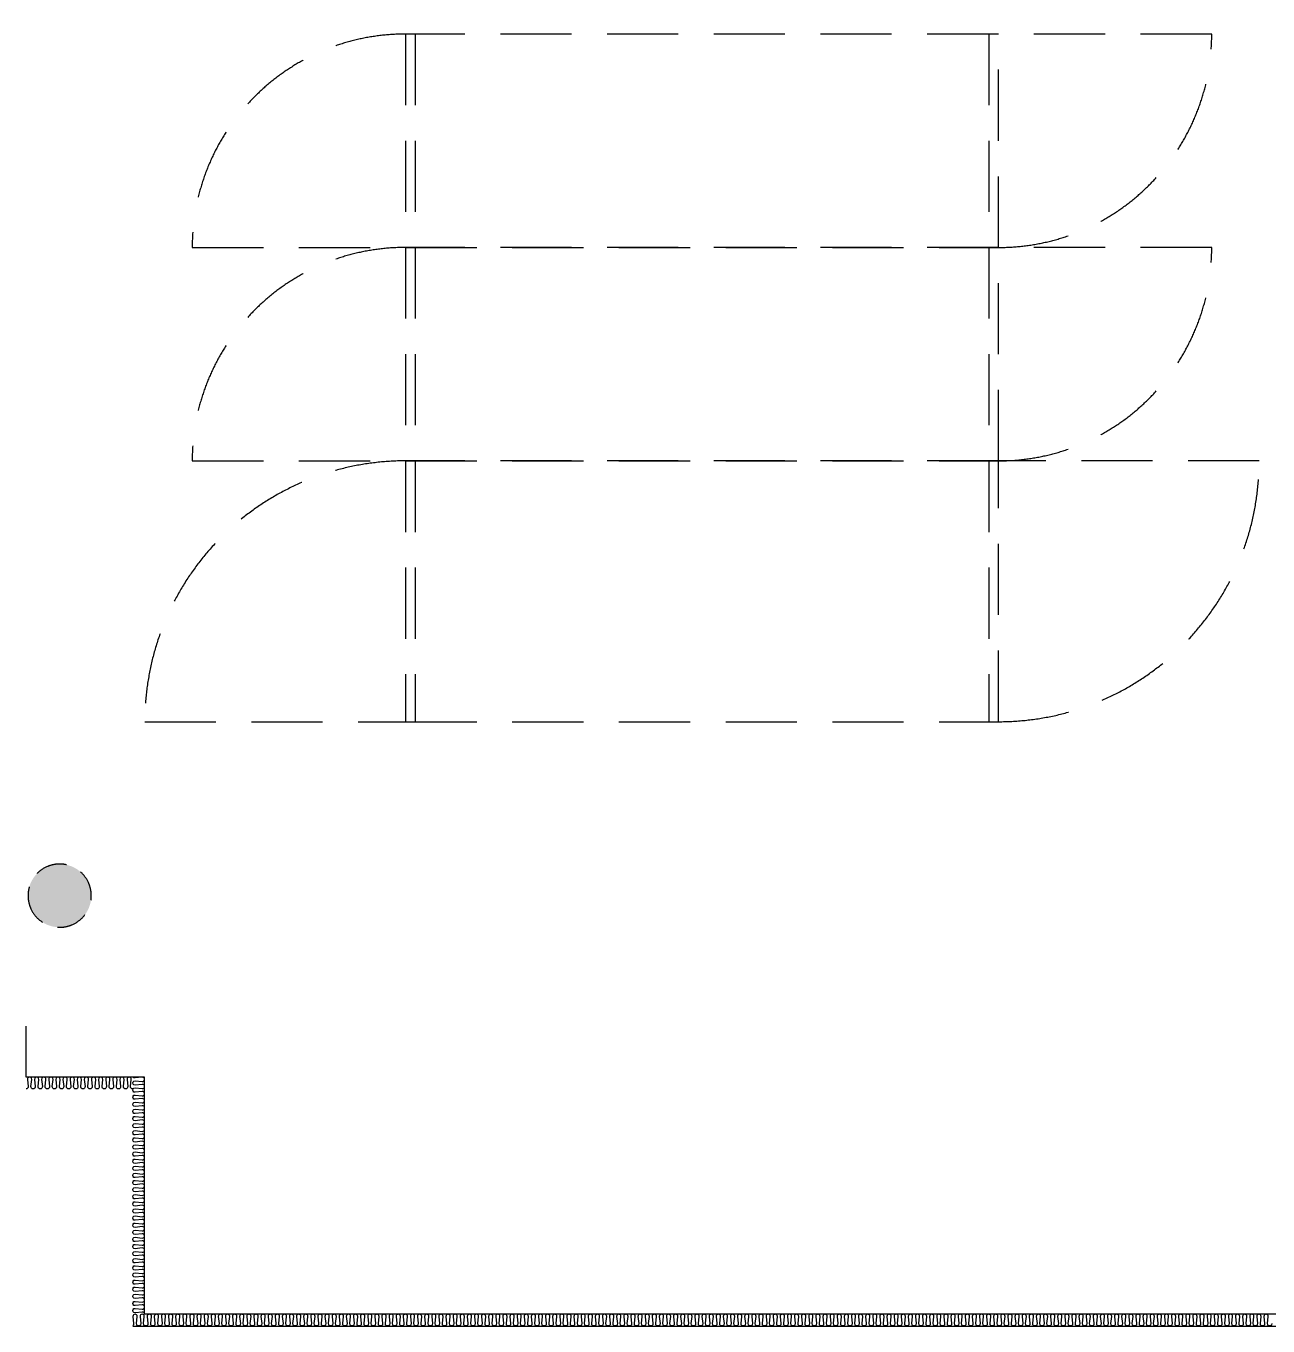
# Model space of a CAD drawing. Header units: millimetres. Extents: x -95754 to 177808, y 34455 to 150605.
# Drawn here: x 134904 to 140142, y 111705 to 117188 of the extents above; entities that cross this region are included whole.
import ezdxf

# ---------------------------------------------------------------- set-up
doc = ezdxf.new("R2010")
doc.units = ezdxf.units.MM
doc.header["$LTSCALE"] = 300
doc.linetypes.add('ghid', pattern=[3, 2, -1])
doc.linetypes.add('H1', pattern=[1.5, 1, -0.5])
for name, color, linetype in [('------00 Switch Gear', 8, 'Continuous'), ('A-ETC-전기', 253, 'H1'), ('A-WALL-D', 7, 'Continuous'), ('A-갑종방화문', 7, 'Continuous'), ('A-방화문표기', 6, 'ghid'), ('ISL', 251, 'Continuous')]:
    doc.layers.add(name, color=color, linetype=linetype)

# ---------------------------------------------------------------- blocks, each defined once
blk = doc.blocks.new('SYM-갑종방화문')
at = {"layer": 'A-방화문표기'}
blk.add_hatch(color=251, dxfattribs=at).paths.add_polyline_path([(-600, 0, 1), (600, 0, 1)])
at = {"layer": 'A-방화문표기', "color": 251}
blk.add_circle((0, 0), 600, dxfattribs=at)
blk = doc.blocks.new('A$C1B410CB1')
at = {"layer": 'A-갑종방화문', "xscale": 0.1666666666666667, "yscale": 0.1666666666666667, "zscale": 0.1666666666666667}
blk.add_blockref('SYM-갑종방화문', (100, 100), dxfattribs=at)
blk = doc.blocks.new('1100x2200')
at = {"layer": 'A-ETC-전기'}
for p, q in [((-2160, 0), (-2160, 1100)), ((1400, 1100), (258, 1100)), ((260, 0), (260, 1100)), ((-3300, 0), (-2158, 0))]:
    blk.add_line(p, q, dxfattribs=at)
at = {"layer": 'A-ETC-전기', "elevation": 0}
blk.add_lwpolyline([(300, 0), (300, 1100), (-2200, 1100), (-2200, 0)], close=True, dxfattribs=at)
at = {"layer": 'A-ETC-전기'}
for centre, start, end in [((-2200, 0), 90, 180), ((300, 1100), 270, 0)]:
    blk.add_arc(centre, 1100, start, end, dxfattribs=at)
blk = doc.blocks.new('900x2200')
at = {"layer": 'A-ETC-전기'}
for p, q in [((-2460, 900), (-2460, 0)), ((900, 900), (-42, 900)), ((-40, 900), (-40, 0)), ((-3400, 0), (-2458, 0))]:
    blk.add_line(p, q, dxfattribs=at)
blk.add_lwpolyline([(-2500, 900), (-2500, 0), (0, 0), (0, 900)], close=True, dxfattribs=at)
for centre, start, end in [((-2500, 0), 90, 180), ((0, 900), 270, 0)]:
    blk.add_arc(centre, 900, start, end, dxfattribs=at)

msp = doc.modelspace()

# ---------------------------------------------------------------- linework, layer by layer
at = {"layer": 'A-WALL-D'}
msp.add_line((135353.6, 111705), (144953.6, 111705), dxfattribs=at)
at = {"layer": 'ISL', "elevation": 0}
msp.add_lwpolyline([(167503.6, 124355), (167503.6, 124255), (153553.6, 124255), (153553.6, 111755), (146203.6, 111755), (146203.6, 112755), (144903.6, 112755), (144903.6, 111755), (135403.6, 111755), (135403.6, 112755), (134903.6, 112755), (134903.6, 112970)], dxfattribs=at)
for points in [[(135353.6, 112705, -0.444689), (135344.6, 112715), (135347.6, 112745, 1.108889), (135329.6, 112745), (135332.6, 112715, -0.444691), (135323.6, 112705, -0.444689), (135314.6, 112715), (135317.6, 112745, 1.108889), (135299.6, 112745), (135302.6, 112715, -0.444691), (135293.6, 112705, -0.444689), (135284.6, 112715), (135287.6, 112745, 1.108889), (135269.6, 112745), (135272.6, 112715, -0.444691), (135263.6, 112705, -0.444689), (135254.6, 112715), (135257.6, 112745, 1.108889), (135239.6, 112745), (135242.6, 112715, -0.444691), (135233.6, 112705, -0.444689), (135224.6, 112715), (135227.6, 112745, 1.108889), (135209.6, 112745), (135212.6, 112715, -0.444691), (135203.6, 112705, -0.444689), (135194.6, 112715), (135197.6, 112745, 1.108889), (135179.6, 112745), (135182.6, 112715, -0.444691), (135173.6, 112705, -0.444689), (135164.6, 112715), (135167.6, 112745, 1.108889), (135149.6, 112745), (135152.6, 112715, -0.444691), (135143.6, 112705, -0.444689), (135134.6, 112715), (135137.6, 112745, 1.108889), (135119.6, 112745), (135122.6, 112715, -0.444691), (135113.6, 112705, -0.444689), (135104.6, 112715), (135107.6, 112745, 1.108889), (135089.6, 112745), (135092.6, 112715, -0.444691), (135083.6, 112705, -0.444689), (135074.6, 112715), (135077.6, 112745, 1.108889), (135059.6, 112745), (135062.6, 112715, -0.444691), (135053.6, 112705, -0.444689), (135044.6, 112715), (135047.6, 112745, 1.108889), (135029.6, 112745), (135032.6, 112715, -0.444691), (135023.6, 112705, -0.444689), (135014.6, 112715), (135017.6, 112745, 1.108889), (134999.6, 112745), (135002.6, 112715, -0.444691), (134993.6, 112705, -0.444689), (134984.6, 112715), (134987.6, 112745, 1.108889), (134969.6, 112745), (134972.6, 112715, -0.444691), (134963.6, 112705, -0.444689), (134954.6, 112715), (134957.6, 112745, 1.108889), (134939.6, 112745), (134942.6, 112715, -0.444691), (134933.6, 112705, -0.444689), (134924.6, 112715), (134927.6, 112745, 1.108889), (134909.6, 112745), (134912.6, 112715, -0.444691), (134903.6, 112705, -0.444689)], [(135403.6, 111755, 0.44469), (135393.6, 111764), (135363.6, 111761, -1.108889), (135363.6, 111779), (135393.6, 111776, 0.44469), (135403.6, 111785, 0.44469), (135393.6, 111794), (135363.6, 111791, -1.108889), (135363.6, 111809), (135393.6, 111806, 0.44469), (135403.6, 111815, 0.44469), (135393.6, 111824), (135363.6, 111821, -1.108889), (135363.6, 111839), (135393.6, 111836, 0.44469), (135403.6, 111845, 0.44469), (135393.6, 111854), (135363.6, 111851, -1.108889), (135363.6, 111869), (135393.6, 111866, 0.44469), (135403.6, 111875, 0.44469), (135393.6, 111884), (135363.6, 111881, -1.108889), (135363.6, 111899), (135393.6, 111896, 0.44469), (135403.6, 111905, 0.44469), (135393.6, 111914), (135363.6, 111911, -1.108889), (135363.6, 111929), (135393.6, 111926, 0.44469), (135403.6, 111935, 0.44469), (135393.6, 111944), (135363.6, 111941, -1.108889), (135363.6, 111959), (135393.6, 111956, 0.44469), (135403.6, 111965, 0.44469), (135393.6, 111974), (135363.6, 111971, -1.108889), (135363.6, 111989), (135393.6, 111986, 0.44469), (135403.6, 111995, 0.44469), (135393.6, 112004), (135363.6, 112001, -1.108889), (135363.6, 112019), (135393.6, 112016, 0.44469), (135403.6, 112025, 0.44469), (135393.6, 112034), (135363.6, 112031, -1.108889), (135363.6, 112049), (135393.6, 112046, 0.44469), (135403.6, 112055, 0.44469), (135393.6, 112064), (135363.6, 112061, -1.108889), (135363.6, 112079), (135393.6, 112076, 0.44469), (135403.6, 112085, 0.44469), (135393.6, 112094), (135363.6, 112091, -1.108889), (135363.6, 112109), (135393.6, 112106, 0.44469), (135403.6, 112115, 0.44469), (135393.6, 112124), (135363.6, 112121, -1.108889), (135363.6, 112139), (135393.6, 112136, 0.44469), (135403.6, 112145, 0.44469), (135393.6, 112154), (135363.6, 112151, -1.108889), (135363.6, 112169), (135393.6, 112166, 0.44469), (135403.6, 112175, 0.44469), (135393.6, 112184), (135363.6, 112181, -1.108889), (135363.6, 112199), (135393.6, 112196, 0.44469), (135403.6, 112205, 0.44469), (135393.6, 112214), (135363.6, 112211, -1.108889), (135363.6, 112229), (135393.6, 112226, 0.44469), (135403.6, 112235, 0.44469), (135393.6, 112244), (135363.6, 112241, -1.108889), (135363.6, 112259), (135393.6, 112256, 0.44469), (135403.6, 112265, 0.44469), (135393.6, 112274), (135363.6, 112271, -1.108889), (135363.6, 112289), (135393.6, 112286, 0.44469), (135403.6, 112295, 0.44469), (135393.6, 112304), (135363.6, 112301, -1.108889), (135363.6, 112319), (135393.6, 112316, 0.44469), (135403.6, 112325, 0.44469), (135393.6, 112334), (135363.6, 112331, -1.108889), (135363.6, 112349), (135393.6, 112346, 0.44469), (135403.6, 112355, 0.44469), (135393.6, 112364), (135363.6, 112361, -1.108889), (135363.6, 112379), (135393.6, 112376, 0.44469), (135403.6, 112385, 0.44469), (135393.6, 112394), (135363.6, 112391, -1.108889), (135363.6, 112409), (135393.6, 112406, 0.44469), (135403.6, 112415, 0.44469), (135393.6, 112424), (135363.6, 112421, -1.108889), (135363.6, 112439), (135393.6, 112436, 0.44469), (135403.6, 112445, 0.44469), (135393.6, 112454), (135363.6, 112451, -1.108889), (135363.6, 112469), (135393.6, 112466, 0.44469), (135403.6, 112475, 0.44469), (135393.6, 112484), (135363.6, 112481, -1.108889), (135363.6, 112499), (135393.6, 112496, 0.44469), (135403.6, 112505, 0.44469), (135393.6, 112514), (135363.6, 112511, -1.108889), (135363.6, 112529), (135393.6, 112526, 0.44469), (135403.6, 112535, 0.44469), (135393.6, 112544), (135363.6, 112541, -1.108889), (135363.6, 112559), (135393.6, 112556, 0.44469), (135403.6, 112565, 0.44469), (135393.6, 112574), (135363.6, 112571, -1.108889), (135363.6, 112589), (135393.6, 112586, 0.44469), (135403.6, 112595, 0.44469), (135393.6, 112604), (135363.6, 112601, -1.108889), (135363.6, 112619), (135393.6, 112616, 0.44469), (135403.6, 112625, 0.44469), (135393.6, 112634), (135363.6, 112631, -1.108889), (135363.6, 112649), (135393.6, 112646, 0.44469), (135403.6, 112655, 0.44469), (135393.6, 112664), (135363.6, 112661, -1.108889), (135363.6, 112679), (135393.6, 112676, 0.44469), (135403.6, 112685, 0.44469), (135393.6, 112694), (135363.6, 112691, -1.108889), (135363.6, 112709), (135393.6, 112706, 0.44469), (135403.6, 112715, 0.44469), (135393.6, 112724), (135363.6, 112721, -1.108889), (135363.6, 112739), (135393.6, 112736, 0.44469), (135403.6, 112745, 0.44469), (135393.6, 112754), (135363.6, 112751, -0.27927), (135355.1, 112755, -0.27927)], [(140157.6, 111715, -1.108889), (140139.6, 111715), (140142.6, 111745, 0.44469), (140133.6, 111755, 0.44469), (140124.6, 111745), (140127.6, 111715, -1.108889), (140109.6, 111715), (140112.6, 111745, 0.44469), (140103.6, 111755, 0.44469), (140094.6, 111745), (140097.6, 111715, -1.108889), (140079.6, 111715), (140082.6, 111745, 0.44469), (140073.6, 111755, 0.44469), (140064.6, 111745), (140067.6, 111715, -1.108889), (140049.6, 111715), (140052.6, 111745, 0.44469), (140043.6, 111755, 0.44469), (140034.6, 111745), (140037.6, 111715, -1.108889), (140019.6, 111715), (140022.6, 111745, 0.44469), (140013.6, 111755, 0.44469), (140004.6, 111745), (140007.6, 111715, -1.108889), (139989.6, 111715), (139992.6, 111745, 0.44469), (139983.6, 111755, 0.44469), (139974.6, 111745), (139977.6, 111715, -1.108889), (139959.6, 111715), (139962.6, 111745, 0.44469), (139953.6, 111755, 0.44469), (139944.6, 111745), (139947.6, 111715, -1.108889), (139929.6, 111715), (139932.6, 111745, 0.44469), (139923.6, 111755, 0.44469), (139914.6, 111745), (139917.6, 111715, -1.108889), (139899.6, 111715), (139902.6, 111745, 0.44469), (139893.6, 111755, 0.44469), (139884.6, 111745), (139887.6, 111715, -1.108889), (139869.6, 111715), (139872.6, 111745, 0.44469), (139863.6, 111755, 0.44469), (139854.6, 111745), (139857.6, 111715, -1.108889), (139839.6, 111715), (139842.6, 111745, 0.44469), (139833.6, 111755, 0.44469), (139824.6, 111745), (139827.6, 111715, -1.108889), (139809.6, 111715), (139812.6, 111745, 0.44469), (139803.6, 111755, 0.44469), (139794.6, 111745), (139797.6, 111715, -1.108889), (139779.6, 111715), (139782.6, 111745, 0.44469), (139773.6, 111755, 0.44469), (139764.6, 111745), (139767.6, 111715, -1.108889), (139749.6, 111715), (139752.6, 111745, 0.44469), (139743.6, 111755, 0.44469), (139734.6, 111745), (139737.6, 111715, -1.108889), (139719.6, 111715), (139722.6, 111745, 0.44469), (139713.6, 111755, 0.44469), (139704.6, 111745), (139707.6, 111715, -1.108889), (139689.6, 111715), (139692.6, 111745, 0.44469), (139683.6, 111755, 0.44469), (139674.6, 111745), (139677.6, 111715, -1.108889), (139659.6, 111715), (139662.6, 111745, 0.44469), (139653.6, 111755, 0.44469), (139644.6, 111745), (139647.6, 111715, -1.108889), (139629.6, 111715), (139632.6, 111745, 0.44469), (139623.6, 111755, 0.44469), (139614.6, 111745), (139617.6, 111715, -1.108889), (139599.6, 111715), (139602.6, 111745, 0.44469), (139593.6, 111755, 0.44469), (139584.6, 111745), (139587.6, 111715, -1.108889), (139569.6, 111715), (139572.6, 111745, 0.44469), (139563.6, 111755, 0.44469), (139554.6, 111745), (139557.6, 111715, -1.108889), (139539.6, 111715), (139542.6, 111745, 0.44469), (139533.6, 111755, 0.44469), (139524.6, 111745), (139527.6, 111715, -1.108889), (139509.6, 111715), (139512.6, 111745, 0.44469), (139503.6, 111755, 0.44469), (139494.6, 111745), (139497.6, 111715, -1.108889), (139479.6, 111715), (139482.6, 111745, 0.44469), (139473.6, 111755, 0.44469), (139464.6, 111745), (139467.6, 111715, -1.108889), (139449.6, 111715), (139452.6, 111745, 0.44469), (139443.6, 111755, 0.44469), (139434.6, 111745), (139437.6, 111715, -1.108889), (139419.6, 111715), (139422.6, 111745, 0.44469), (139413.6, 111755, 0.44469), (139404.6, 111745), (139407.6, 111715, -1.108889), (139389.6, 111715), (139392.6, 111745, 0.44469), (139383.6, 111755, 0.44469), (139374.6, 111745), (139377.6, 111715, -1.108889), (139359.6, 111715), (139362.6, 111745, 0.44469), (139353.6, 111755, 0.44469), (139344.6, 111745), (139347.6, 111715, -1.108889), (139329.6, 111715), (139332.6, 111745, 0.44469), (139323.6, 111755, 0.44469), (139314.6, 111745), (139317.6, 111715, -1.108889), (139299.6, 111715), (139302.6, 111745, 0.44469), (139293.6, 111755, 0.44469), (139284.6, 111745), (139287.6, 111715, -1.108889), (139269.6, 111715), (139272.6, 111745, 0.44469), (139263.6, 111755, 0.44469), (139254.6, 111745), (139257.6, 111715, -1.108889), (139239.6, 111715), (139242.6, 111745, 0.44469), (139233.6, 111755, 0.44469), (139224.6, 111745), (139227.6, 111715, -1.108889), (139209.6, 111715), (139212.6, 111745, 0.44469), (139203.6, 111755, 0.44469), (139194.6, 111745), (139197.6, 111715, -1.108889), (139179.6, 111715), (139182.6, 111745, 0.44469), (139173.6, 111755, 0.44469), (139164.6, 111745), (139167.6, 111715, -1.108889), (139149.6, 111715), (139152.6, 111745, 0.44469), (139143.6, 111755, 0.44469), (139134.6, 111745), (139137.6, 111715, -1.108889), (139119.6, 111715), (139122.6, 111745, 0.44469), (139113.6, 111755, 0.44469), (139104.6, 111745), (139107.6, 111715, -1.108889), (139089.6, 111715), (139092.6, 111745, 0.44469), (139083.6, 111755, 0.44469), (139074.6, 111745), (139077.6, 111715, -1.108889), (139059.6, 111715), (139062.6, 111745, 0.44469), (139053.6, 111755, 0.44469), (139044.6, 111745), (139047.6, 111715, -1.108889), (139029.6, 111715), (139032.6, 111745, 0.44469), (139023.6, 111755, 0.44469), (139014.6, 111745), (139017.6, 111715, -1.108889), (138999.6, 111715), (139002.6, 111745, 0.44469), (138993.6, 111755, 0.44469), (138984.6, 111745), (138987.6, 111715, -1.108889), (138969.6, 111715), (138972.6, 111745, 0.44469), (138963.6, 111755, 0.44469), (138954.6, 111745), (138957.6, 111715, -1.108889), (138939.6, 111715), (138942.6, 111745, 0.44469), (138933.6, 111755, 0.44469), (138924.6, 111745), (138927.6, 111715, -1.108889), (138909.6, 111715), (138912.6, 111745, 0.44469), (138903.6, 111755, 0.44469), (138894.6, 111745), (138897.6, 111715, -1.108889), (138879.6, 111715), (138882.6, 111745, 0.44469), (138873.6, 111755, 0.44469), (138864.6, 111745), (138867.6, 111715, -1.108889), (138849.6, 111715), (138852.6, 111745, 0.44469), (138843.6, 111755, 0.44469), (138834.6, 111745), (138837.6, 111715, -1.108889), (138819.6, 111715), (138822.6, 111745, 0.44469), (138813.6, 111755, 0.44469), (138804.6, 111745), (138807.6, 111715, -1.108889), (138789.6, 111715), (138792.6, 111745, 0.44469), (138783.6, 111755, 0.44469), (138774.6, 111745), (138777.6, 111715, -1.108889), (138759.6, 111715), (138762.6, 111745, 0.44469), (138753.6, 111755, 0.44469), (138744.6, 111745), (138747.6, 111715, -1.108889), (138729.6, 111715), (138732.6, 111745, 0.44469), (138723.6, 111755, 0.44469), (138714.6, 111745), (138717.6, 111715, -1.108889), (138699.6, 111715), (138702.6, 111745, 0.44469), (138693.6, 111755, 0.44469), (138684.6, 111745), (138687.6, 111715, -1.108889), (138669.6, 111715), (138672.6, 111745, 0.44469), (138663.6, 111755, 0.44469), (138654.6, 111745), (138657.6, 111715, -1.108889), (138639.6, 111715), (138642.6, 111745, 0.44469), (138633.6, 111755, 0.44469), (138624.6, 111745), (138627.6, 111715, -1.108889), (138609.6, 111715), (138612.6, 111745, 0.44469), (138603.6, 111755, 0.44469), (138594.6, 111745), (138597.6, 111715, -1.108889), (138579.6, 111715), (138582.6, 111745, 0.44469), (138573.6, 111755, 0.44469), (138564.6, 111745), (138567.6, 111715, -1.108889), (138549.6, 111715), (138552.6, 111745, 0.44469), (138543.6, 111755, 0.44469), (138534.6, 111745), (138537.6, 111715, -1.108889), (138519.6, 111715), (138522.6, 111745, 0.44469), (138513.6, 111755, 0.44469), (138504.6, 111745), (138507.6, 111715, -1.108889), (138489.6, 111715), (138492.6, 111745, 0.44469), (138483.6, 111755, 0.44469), (138474.6, 111745), (138477.6, 111715, -1.108889), (138459.6, 111715), (138462.6, 111745, 0.44469), (138453.6, 111755, 0.44469), (138444.6, 111745), (138447.6, 111715, -1.108889), (138429.6, 111715), (138432.6, 111745, 0.44469), (138423.6, 111755, 0.44469), (138414.6, 111745), (138417.6, 111715, -1.108889), (138399.6, 111715), (138402.6, 111745, 0.44469), (138393.6, 111755, 0.44469), (138384.6, 111745), (138387.6, 111715, -1.108889), (138369.6, 111715), (138372.6, 111745, 0.44469), (138363.6, 111755, 0.44469), (138354.6, 111745), (138357.6, 111715, -1.108889), (138339.6, 111715), (138342.6, 111745, 0.44469), (138333.6, 111755, 0.44469), (138324.6, 111745), (138327.6, 111715, -1.108889), (138309.6, 111715), (138312.6, 111745, 0.44469), (138303.6, 111755, 0.44469), (138294.6, 111745), (138297.6, 111715, -1.108889), (138279.6, 111715), (138282.6, 111745, 0.44469), (138273.6, 111755, 0.44469), (138264.6, 111745), (138267.6, 111715, -1.108889), (138249.6, 111715), (138252.6, 111745, 0.44469), (138243.6, 111755, 0.44469), (138234.6, 111745), (138237.6, 111715, -1.108889), (138219.6, 111715), (138222.6, 111745, 0.44469), (138213.6, 111755, 0.44469), (138204.6, 111745), (138207.6, 111715, -1.108889), (138189.6, 111715), (138192.6, 111745, 0.44469), (138183.6, 111755, 0.44469), (138174.6, 111745), (138177.6, 111715, -1.108889), (138159.6, 111715), (138162.6, 111745, 0.44469), (138153.6, 111755, 0.44469), (138144.6, 111745), (138147.6, 111715, -1.108889), (138129.6, 111715), (138132.6, 111745, 0.44469), (138123.6, 111755, 0.44469), (138114.6, 111745), (138117.6, 111715, -1.108889), (138099.6, 111715), (138102.6, 111745, 0.44469), (138093.6, 111755, 0.44469), (138084.6, 111745), (138087.6, 111715, -1.108889), (138069.6, 111715), (138072.6, 111745, 0.44469), (138063.6, 111755, 0.44469), (138054.6, 111745), (138057.6, 111715, -1.108889), (138039.6, 111715), (138042.6, 111745, 0.44469), (138033.6, 111755, 0.44469), (138024.6, 111745), (138027.6, 111715, -1.108889), (138009.6, 111715), (138012.6, 111745, 0.44469), (138003.6, 111755, 0.44469), (137994.6, 111745), (137997.6, 111715, -1.108889), (137979.6, 111715), (137982.6, 111745, 0.44469), (137973.6, 111755, 0.44469), (137964.6, 111745), (137967.6, 111715, -1.108889), (137949.6, 111715), (137952.6, 111745, 0.44469), (137943.6, 111755, 0.44469), (137934.6, 111745), (137937.6, 111715, -1.108889), (137919.6, 111715), (137922.6, 111745, 0.44469), (137913.6, 111755, 0.44469), (137904.6, 111745), (137907.6, 111715, -1.108889), (137889.6, 111715), (137892.6, 111745, 0.44469), (137883.6, 111755, 0.44469), (137874.6, 111745), (137877.6, 111715, -1.108889), (137859.6, 111715), (137862.6, 111745, 0.44469), (137853.6, 111755, 0.44469), (137844.6, 111745), (137847.6, 111715, -1.108889), (137829.6, 111715), (137832.6, 111745, 0.44469), (137823.6, 111755, 0.44469), (137814.6, 111745), (137817.6, 111715, -1.108889), (137799.6, 111715), (137802.6, 111745, 0.44469), (137793.6, 111755, 0.44469), (137784.6, 111745), (137787.6, 111715, -1.108889), (137769.6, 111715), (137772.6, 111745, 0.44469), (137763.6, 111755, 0.44469), (137754.6, 111745), (137757.6, 111715, -1.108889), (137739.6, 111715), (137742.6, 111745, 0.44469), (137733.6, 111755, 0.44469), (137724.6, 111745), (137727.6, 111715, -1.108889), (137709.6, 111715), (137712.6, 111745, 0.44469), (137703.6, 111755, 0.44469), (137694.6, 111745), (137697.6, 111715, -1.108889), (137679.6, 111715), (137682.6, 111745, 0.44469), (137673.6, 111755, 0.44469), (137664.6, 111745), (137667.6, 111715, -1.108889), (137649.6, 111715), (137652.6, 111745, 0.44469), (137643.6, 111755, 0.44469), (137634.6, 111745), (137637.6, 111715, -1.108889), (137619.6, 111715), (137622.6, 111745, 0.44469), (137613.6, 111755, 0.44469), (137604.6, 111745), (137607.6, 111715, -1.108889), (137589.6, 111715), (137592.6, 111745, 0.44469), (137583.6, 111755, 0.44469), (137574.6, 111745), (137577.6, 111715, -1.108889), (137559.6, 111715), (137562.6, 111745, 0.44469), (137553.6, 111755, 0.44469), (137544.6, 111745), (137547.6, 111715, -1.108889), (137529.6, 111715), (137532.6, 111745, 0.44469), (137523.6, 111755, 0.44469), (137514.6, 111745), (137517.6, 111715, -1.108889), (137499.6, 111715), (137502.6, 111745, 0.44469), (137493.6, 111755, 0.44469), (137484.6, 111745), (137487.6, 111715, -1.108889), (137469.6, 111715), (137472.6, 111745, 0.44469), (137463.6, 111755, 0.44469), (137454.6, 111745), (137457.6, 111715, -1.108889), (137439.6, 111715), (137442.6, 111745, 0.44469), (137433.6, 111755, 0.44469), (137424.6, 111745), (137427.6, 111715, -1.108889), (137409.6, 111715), (137412.6, 111745, 0.44469), (137403.6, 111755, 0.44469), (137394.6, 111745), (137397.6, 111715, -1.108889), (137379.6, 111715), (137382.6, 111745, 0.44469), (137373.6, 111755, 0.44469), (137364.6, 111745), (137367.6, 111715, -1.108889), (137349.6, 111715), (137352.6, 111745, 0.44469), (137343.6, 111755, 0.44469), (137334.6, 111745), (137337.6, 111715, -1.108889), (137319.6, 111715), (137322.6, 111745, 0.44469), (137313.6, 111755, 0.44469), (137304.6, 111745), (137307.6, 111715, -1.108889), (137289.6, 111715), (137292.6, 111745, 0.44469), (137283.6, 111755, 0.44469), (137274.6, 111745), (137277.6, 111715, -1.108889), (137259.6, 111715), (137262.6, 111745, 0.44469), (137253.6, 111755, 0.44469), (137244.6, 111745), (137247.6, 111715, -1.108889), (137229.6, 111715), (137232.6, 111745, 0.44469), (137223.6, 111755, 0.44469), (137214.6, 111745), (137217.6, 111715, -1.108889), (137199.6, 111715), (137202.6, 111745, 0.44469), (137193.6, 111755, 0.44469), (137184.6, 111745), (137187.6, 111715, -1.108889), (137169.6, 111715), (137172.6, 111745, 0.44469), (137163.6, 111755, 0.44469), (137154.6, 111745), (137157.6, 111715, -1.108889), (137139.6, 111715), (137142.6, 111745, 0.44469), (137133.6, 111755, 0.44469), (137124.6, 111745), (137127.6, 111715, -1.108889), (137109.6, 111715), (137112.6, 111745, 0.44469), (137103.6, 111755, 0.44469), (137094.6, 111745), (137097.6, 111715, -1.108889), (137079.6, 111715), (137082.6, 111745, 0.44469), (137073.6, 111755, 0.44469), (137064.6, 111745), (137067.6, 111715, -1.108889), (137049.6, 111715), (137052.6, 111745, 0.44469), (137043.6, 111755, 0.44469), (137034.6, 111745), (137037.6, 111715, -1.108889), (137019.6, 111715), (137022.6, 111745, 0.44469), (137013.6, 111755, 0.44469), (137004.6, 111745), (137007.6, 111715, -1.108889), (136989.6, 111715), (136992.6, 111745, 0.44469), (136983.6, 111755, 0.44469), (136974.6, 111745), (136977.6, 111715, -1.108889), (136959.6, 111715), (136962.6, 111745, 0.44469), (136953.6, 111755, 0.44469), (136944.6, 111745), (136947.6, 111715, -1.108889), (136929.6, 111715), (136932.6, 111745, 0.44469), (136923.6, 111755, 0.44469), (136914.6, 111745), (136917.6, 111715, -1.108889), (136899.6, 111715), (136902.6, 111745, 0.44469), (136893.6, 111755, 0.44469), (136884.6, 111745), (136887.6, 111715, -1.108889), (136869.6, 111715), (136872.6, 111745, 0.44469), (136863.6, 111755, 0.44469), (136854.6, 111745), (136857.6, 111715, -1.108889), (136839.6, 111715), (136842.6, 111745, 0.44469), (136833.6, 111755, 0.44469), (136824.6, 111745), (136827.6, 111715, -1.108889), (136809.6, 111715), (136812.6, 111745, 0.44469), (136803.6, 111755, 0.44469), (136794.6, 111745), (136797.6, 111715, -1.108889), (136779.6, 111715), (136782.6, 111745, 0.44469), (136773.6, 111755, 0.44469), (136764.6, 111745), (136767.6, 111715, -1.108889), (136749.6, 111715), (136752.6, 111745, 0.44469), (136743.6, 111755, 0.44469), (136734.6, 111745), (136737.6, 111715, -1.108889), (136719.6, 111715), (136722.6, 111745, 0.44469), (136713.6, 111755, 0.44469), (136704.6, 111745), (136707.6, 111715, -1.108889), (136689.6, 111715), (136692.6, 111745, 0.44469), (136683.6, 111755, 0.44469), (136674.6, 111745), (136677.6, 111715, -1.108889), (136659.6, 111715), (136662.6, 111745, 0.44469), (136653.6, 111755, 0.44469), (136644.6, 111745), (136647.6, 111715, -1.108889), (136629.6, 111715), (136632.6, 111745, 0.44469), (136623.6, 111755, 0.44469), (136614.6, 111745), (136617.6, 111715, -1.108889), (136599.6, 111715), (136602.6, 111745, 0.44469), (136593.6, 111755, 0.44469), (136584.6, 111745), (136587.6, 111715, -1.108889), (136569.6, 111715), (136572.6, 111745, 0.44469), (136563.6, 111755, 0.44469), (136554.6, 111745), (136557.6, 111715, -1.108889), (136539.6, 111715), (136542.6, 111745, 0.44469), (136533.6, 111755, 0.44469), (136524.6, 111745), (136527.6, 111715, -1.108889), (136509.6, 111715), (136512.6, 111745, 0.44469), (136503.6, 111755, 0.44469), (136494.6, 111745), (136497.6, 111715, -1.108889), (136479.6, 111715), (136482.6, 111745, 0.44469), (136473.6, 111755, 0.44469), (136464.6, 111745), (136467.6, 111715, -1.108889), (136449.6, 111715), (136452.6, 111745, 0.44469), (136443.6, 111755, 0.44469), (136434.6, 111745), (136437.6, 111715, -1.108889), (136419.6, 111715), (136422.6, 111745, 0.44469), (136413.6, 111755, 0.44469), (136404.6, 111745), (136407.6, 111715, -1.108889), (136389.6, 111715), (136392.6, 111745, 0.44469), (136383.6, 111755, 0.44469), (136374.6, 111745), (136377.6, 111715, -1.108889), (136359.6, 111715), (136362.6, 111745, 0.44469), (136353.6, 111755, 0.44469), (136344.6, 111745), (136347.6, 111715, -1.108889), (136329.6, 111715), (136332.6, 111745, 0.44469), (136323.6, 111755, 0.44469), (136314.6, 111745), (136317.6, 111715, -1.108889), (136299.6, 111715), (136302.6, 111745, 0.44469), (136293.6, 111755, 0.44469), (136284.6, 111745), (136287.6, 111715, -1.108889), (136269.6, 111715), (136272.6, 111745, 0.44469), (136263.6, 111755, 0.44469), (136254.6, 111745), (136257.6, 111715, -1.108889), (136239.6, 111715), (136242.6, 111745, 0.44469), (136233.6, 111755, 0.44469), (136224.6, 111745), (136227.6, 111715, -1.108889), (136209.6, 111715), (136212.6, 111745, 0.44469), (136203.6, 111755, 0.44469), (136194.6, 111745), (136197.6, 111715, -1.108889), (136179.6, 111715), (136182.6, 111745, 0.44469), (136173.6, 111755, 0.44469), (136164.6, 111745), (136167.6, 111715, -1.108889), (136149.6, 111715), (136152.6, 111745, 0.44469), (136143.6, 111755, 0.44469), (136134.6, 111745), (136137.6, 111715, -1.108889), (136119.6, 111715), (136122.6, 111745, 0.44469), (136113.6, 111755, 0.44469), (136104.6, 111745), (136107.6, 111715, -1.108889), (136089.6, 111715), (136092.6, 111745, 0.44469), (136083.6, 111755, 0.44469), (136074.6, 111745), (136077.6, 111715, -1.108889), (136059.6, 111715), (136062.6, 111745, 0.44469), (136053.6, 111755, 0.44469), (136044.6, 111745), (136047.6, 111715, -1.108889), (136029.6, 111715), (136032.6, 111745, 0.44469), (136023.6, 111755, 0.44469), (136014.6, 111745), (136017.6, 111715, -1.108889), (135999.6, 111715), (136002.6, 111745, 0.44469), (135993.6, 111755, 0.44469), (135984.6, 111745), (135987.6, 111715, -1.108889), (135969.6, 111715), (135972.6, 111745, 0.44469), (135963.6, 111755, 0.44469), (135954.6, 111745), (135957.6, 111715, -1.108889), (135939.6, 111715), (135942.6, 111745, 0.44469), (135933.6, 111755, 0.44469), (135924.6, 111745), (135927.6, 111715, -1.108889), (135909.6, 111715), (135912.6, 111745, 0.44469), (135903.6, 111755, 0.44469), (135894.6, 111745), (135897.6, 111715, -1.108889), (135879.6, 111715), (135882.6, 111745, 0.44469), (135873.6, 111755, 0.44469), (135864.6, 111745), (135867.6, 111715, -1.108889), (135849.6, 111715), (135852.6, 111745, 0.44469), (135843.6, 111755, 0.44469), (135834.6, 111745), (135837.6, 111715, -1.108889), (135819.6, 111715), (135822.6, 111745, 0.44469), (135813.6, 111755, 0.44469), (135804.6, 111745), (135807.6, 111715, -1.108889), (135789.6, 111715), (135792.6, 111745, 0.44469), (135783.6, 111755, 0.44469), (135774.6, 111745), (135777.6, 111715, -1.108889), (135759.6, 111715), (135762.6, 111745, 0.44469), (135753.6, 111755, 0.44469), (135744.6, 111745), (135747.6, 111715, -1.108889), (135729.6, 111715), (135732.6, 111745, 0.44469), (135723.6, 111755, 0.44469), (135714.6, 111745), (135717.6, 111715, -1.108889), (135699.6, 111715), (135702.6, 111745, 0.44469), (135693.6, 111755, 0.44469), (135684.6, 111745), (135687.6, 111715, -1.108889), (135669.6, 111715), (135672.6, 111745, 0.44469), (135663.6, 111755, 0.44469), (135654.6, 111745), (135657.6, 111715, -1.108889), (135639.6, 111715), (135642.6, 111745, 0.44469), (135633.6, 111755, 0.44469), (135624.6, 111745), (135627.6, 111715, -1.108889), (135609.6, 111715), (135612.6, 111745, 0.44469), (135603.6, 111755, 0.44469), (135594.6, 111745), (135597.6, 111715, -1.108889), (135579.6, 111715), (135582.6, 111745, 0.44469), (135573.6, 111755, 0.44469), (135564.6, 111745), (135567.6, 111715, -1.108889), (135549.6, 111715), (135552.6, 111745, 0.44469), (135543.6, 111755, 0.44469), (135534.6, 111745), (135537.6, 111715, -1.108889), (135519.6, 111715), (135522.6, 111745, 0.44469), (135513.6, 111755, 0.44469), (135504.6, 111745), (135507.6, 111715, -1.108889), (135489.6, 111715), (135492.6, 111745, 0.44469), (135483.6, 111755, 0.44469), (135474.6, 111745), (135477.6, 111715, -1.108889), (135459.6, 111715), (135462.6, 111745, 0.44469), (135453.6, 111755, 0.44469), (135444.6, 111745), (135447.6, 111715, -1.108889), (135429.6, 111715), (135432.6, 111745, 0.44469), (135423.6, 111755, 0.44469), (135414.6, 111745), (135417.6, 111715, -1.108889), (135399.6, 111715), (135402.6, 111745, 0.44469), (135393.6, 111755, 0.44469), (135384.6, 111745), (135387.6, 111715, -1.108889), (135369.6, 111715), (135372.6, 111745, 0.44469), (135363.6, 111755, 0.44469), (135354.6, 111745), (135357.6, 111715, -0.27866), (135353.6, 111706.5, -0.27866)]]:
    msp.add_lwpolyline(points, format="xyb", dxfattribs=at)

# ---------------------------------------------------------------- block references
at = {"layer": '------00 Switch Gear'}
for p in [(139004.6, 116253.7, 0), (139004.6, 115353.7, 0)]:
    msp.add_blockref('900x2200', p, dxfattribs=at)
at = {"layer": '------00 Switch Gear', "rotation": 180}
msp.add_blockref('1100x2200', (136804.6, 115353.7, 0), dxfattribs=at)
at = {"layer": 'A-갑종방화문', "xscale": -1.333333333333056, "yscale": 1.333333333333056, "zscale": 1.333333333333056, "rotation": 90}
msp.add_blockref('A$C1B410CB1', (135178.9, 113653.3), dxfattribs=at)

doc.saveas('drawing.dxf')
